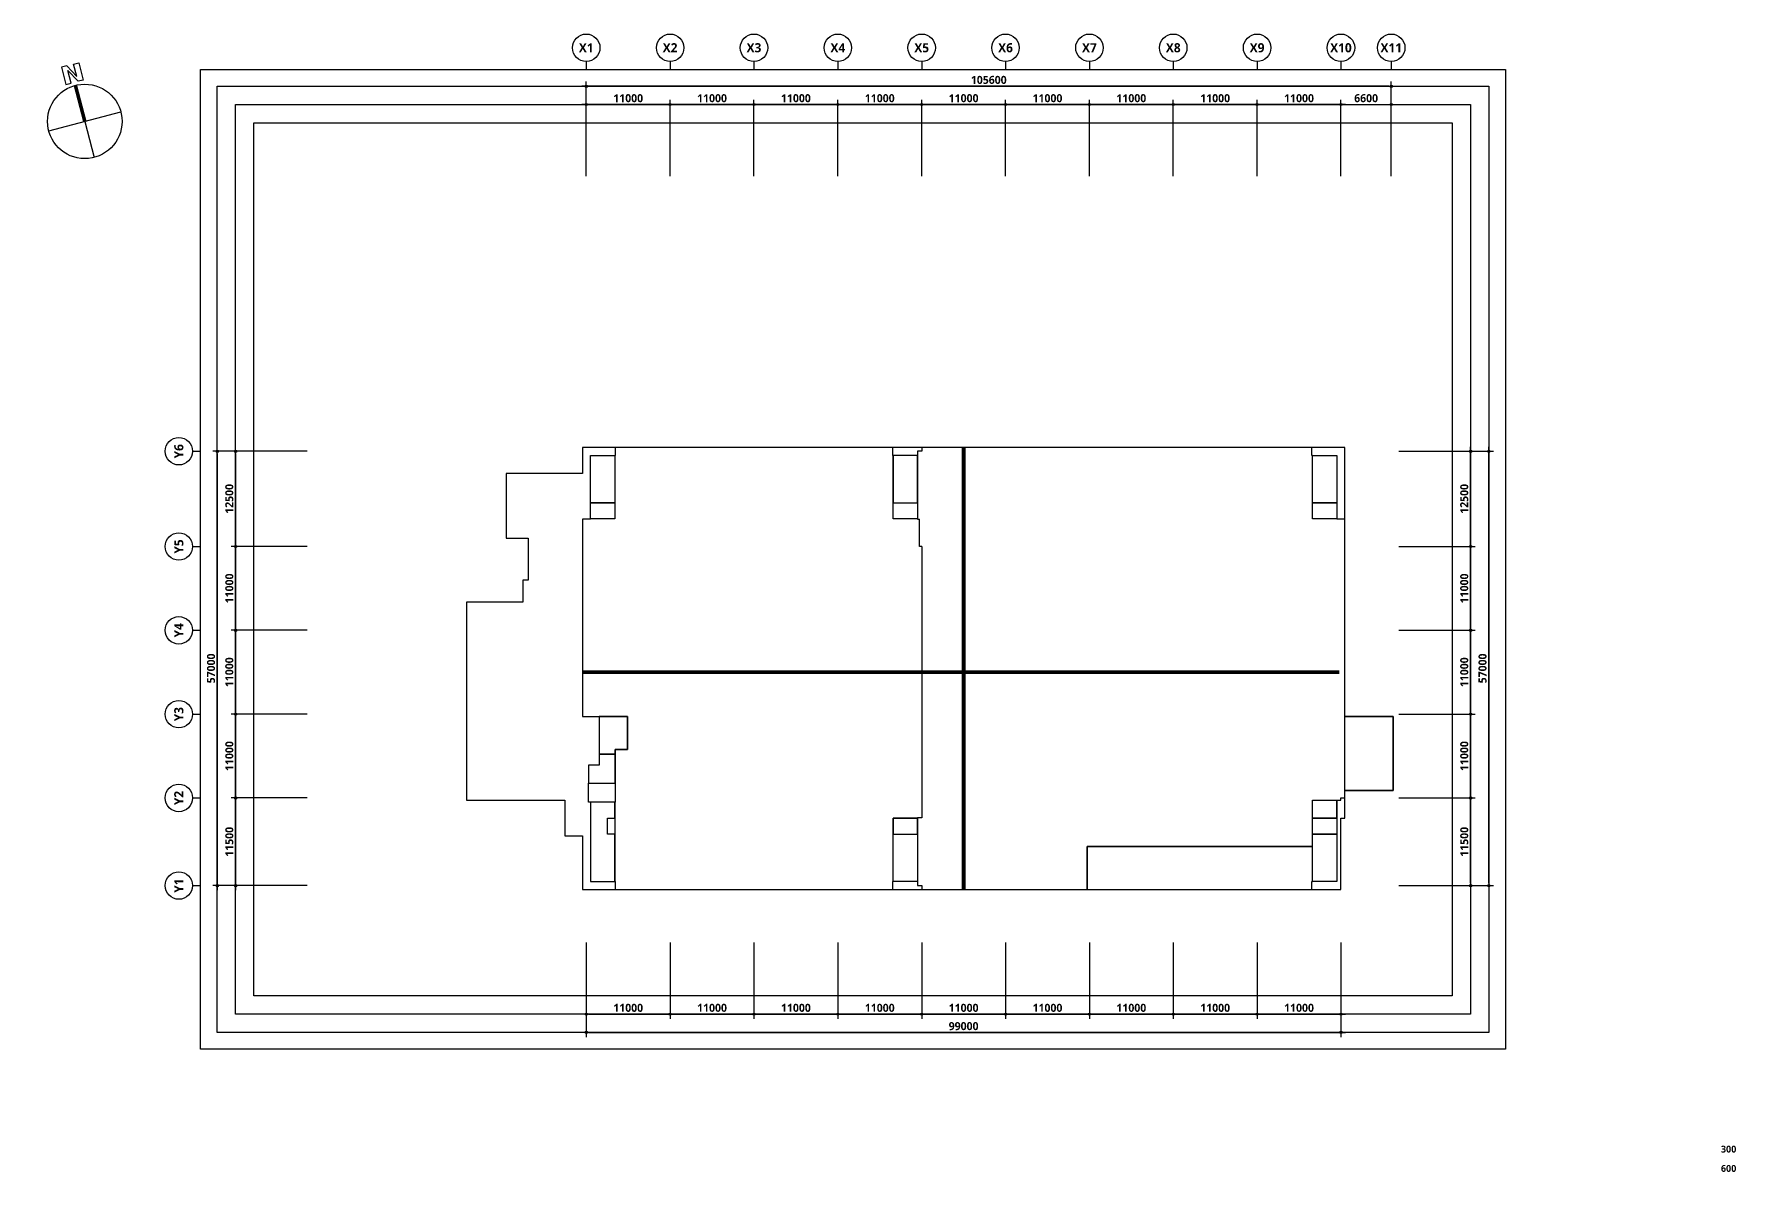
# Model space of a CAD drawing. Header units: millimetres. Extents: x -5354 to 997967, y -1313401 to 249081.
# Drawn here: x 750646 to 973903, y -944305 to -794976 of the extents above; entities that cross this region are included whole.
import ezdxf
from ezdxf.enums import TextEntityAlignment as Align

# ---------------------------------------------------------------- set-up
doc = ezdxf.new("R2010")
doc.units = ezdxf.units.MM
doc.header["$LTSCALE"] = 300
doc.header["$MEASUREMENT"] = 0
doc.header["$PDSIZE"] = -10
doc.layers.get('0').update_dxf_attribs({"linetype": 'CONTINUOUS'})
doc.layers.get('Defpoints').update_dxf_attribs({"color": 153, "linetype": 'CONTINUOUS'})
for name, color, linetype in [('A-ANNO-SYMB', 7, 'CONTINUOUS'), ('A-ANNO-TEXT1', 7, 'CONTINUOUS'), ('A-ANNO-TITL', 7, 'CONTINUOUS'), ('A-ST-AXIS-BUB', 7, 'CONTINUOUS'), ('A-ST-AXIS-DIM', 7, 'CONTINUOUS'), ('ILDO_Cosinus Joint', 20, 'CONTINUOUS')]:
    doc.layers.add(name, color=color, linetype=linetype)
doc.layers.add('Defpoint', color=161, linetype='CONTINUOUS', plot=False)
doc.layers.add('면적', color=210, linetype='CONTINUOUS', plot=False)
doc.styles.add('SH_대대리576', font='')
doc.styles.get('SH_대대리576').set_extended_font_data('NanumGothic', bold=True)
doc.dimstyles.new('SHP 600', dxfattribs={"dimscale": 300, "dimtxt": 3.5, "dimasz": 1, "dimexe": 2, "dimexo": 2, "dimgap": 1, "dimtad": 1, "dimdec": 0, "dimzin": 0, "dimdsep": 46, "dimtxsty": 'SH_대대리576', "dimblk": 'DIMDOT', "dimcen": 0.09, "dimclrt": 3, "dimadec": 0, "dimazin": 1, "dimtfac": 1, "dimtdec": 0, "dimtix": 1, "dimtmove": 2, "dimatfit": 0, "dimldrblk": 'DIMDOT', "dimfxl": 1, "dimtolj": 1, "dimtzin": 0, "dimarcsym": 0})

# ---------------------------------------------------------------- blocks, each defined once
blk = doc.blocks.new('DIMDOT')
at = {"color": 0}
blk.add_line((-2, 0), (2, 0), dxfattribs=at)
for radius in [0.5, 0.25]:
    blk.add_circle((0, 0), radius, dxfattribs=at)
blk = doc.blocks.new('*D773')
at = {"layer": 'A-ST-AXIS-DIM', "color": 0, "lineweight": -2, "transparency": 16777216}
for p, q in [((823087, -813626), (823087, -801226)), ((928687, -813626), (928687, -801226)), ((928387, -801826), (823387, -801826))]:
    blk.add_line(p, q, dxfattribs=at)
at = {"layer": 'Defpoints', "color": 0, "transparency": 16777216}
for p in [(823087, -801826), (823087, -814226), (928687, -814226)]:
    blk.add_point(p, dxfattribs=at)
at = {"layer": 'A-ST-AXIS-DIM', "color": 0, "lineweight": -2, "transparency": 16777216, "xscale": 300, "yscale": 300, "zscale": 300, "rotation": 180}
blk.add_blockref('DIMDOT', (823087, -801826), dxfattribs=at)
at = {"layer": 'A-ST-AXIS-DIM', "color": 0, "lineweight": -2, "transparency": 16777216, "xscale": 300, "yscale": 300, "zscale": 300}
blk.add_blockref('DIMDOT', (928687, -801826), dxfattribs=at)
at = {"layer": 'A-ST-AXIS-DIM', "color": 3, "transparency": 16777216, "insert": (875887, -801001), "char_height": 1050, "attachment_point": 5, "style": 'SH_대대리576'}
blk.add_mtext('\\A1;105600', dxfattribs=at)
blk = doc.blocks.new('*D772')
at = {"layer": 'A-ST-AXIS-DIM', "color": 0, "lineweight": -2, "transparency": 16777216}
for p, q in [((823087, -813626), (823087, -803626)), ((834087, -813626), (834087, -803626)), ((833787, -804226), (823387, -804226))]:
    blk.add_line(p, q, dxfattribs=at)
at = {"layer": 'Defpoints', "color": 0, "transparency": 16777216}
for p in [(823087, -804226), (823087, -814226), (834087, -814226)]:
    blk.add_point(p, dxfattribs=at)
at = {"layer": 'A-ST-AXIS-DIM', "color": 0, "lineweight": -2, "transparency": 16777216, "xscale": 300, "yscale": 300, "zscale": 300, "rotation": 180}
blk.add_blockref('DIMDOT', (823087, -804226), dxfattribs=at)
at = {"layer": 'A-ST-AXIS-DIM', "color": 0, "lineweight": -2, "transparency": 16777216, "xscale": 300, "yscale": 300, "zscale": 300}
blk.add_blockref('DIMDOT', (834087, -804226), dxfattribs=at)
at = {"layer": 'A-ST-AXIS-DIM', "color": 3, "transparency": 16777216, "insert": (828587, -803401), "char_height": 1050, "attachment_point": 5, "style": 'SH_대대리576'}
blk.add_mtext('\\A1;11000', dxfattribs=at)
blk = doc.blocks.new('*D771')
at = {"layer": 'A-ST-AXIS-DIM', "color": 0, "lineweight": -2, "transparency": 16777216}
for p, q in [((834087, -813626), (834087, -803626)), ((845087, -813626), (845087, -803626)), ((844787, -804226), (834387, -804226))]:
    blk.add_line(p, q, dxfattribs=at)
at = {"layer": 'Defpoints', "color": 0, "transparency": 16777216}
for p in [(834087, -804226), (834087, -814226), (845087, -814226)]:
    blk.add_point(p, dxfattribs=at)
at = {"layer": 'A-ST-AXIS-DIM', "color": 0, "lineweight": -2, "transparency": 16777216, "xscale": 300, "yscale": 300, "zscale": 300, "rotation": 180}
blk.add_blockref('DIMDOT', (834087, -804226), dxfattribs=at)
at = {"layer": 'A-ST-AXIS-DIM', "color": 0, "lineweight": -2, "transparency": 16777216, "xscale": 300, "yscale": 300, "zscale": 300}
blk.add_blockref('DIMDOT', (845087, -804226), dxfattribs=at)
at = {"layer": 'A-ST-AXIS-DIM', "color": 3, "transparency": 16777216, "insert": (839587, -803401), "char_height": 1050, "attachment_point": 5, "style": 'SH_대대리576'}
blk.add_mtext('\\A1;11000', dxfattribs=at)
blk = doc.blocks.new('*D770')
at = {"layer": 'A-ST-AXIS-DIM', "color": 0, "lineweight": -2, "transparency": 16777216}
for p, q in [((845087, -813626), (845087, -803626)), ((856087, -813626), (856087, -803626)), ((855787, -804226), (845387, -804226))]:
    blk.add_line(p, q, dxfattribs=at)
at = {"layer": 'Defpoints', "color": 0, "transparency": 16777216}
for p in [(845087, -804226), (845087, -814226), (856087, -814226)]:
    blk.add_point(p, dxfattribs=at)
at = {"layer": 'A-ST-AXIS-DIM', "color": 0, "lineweight": -2, "transparency": 16777216, "xscale": 300, "yscale": 300, "zscale": 300, "rotation": 180}
blk.add_blockref('DIMDOT', (845087, -804226), dxfattribs=at)
at = {"layer": 'A-ST-AXIS-DIM', "color": 0, "lineweight": -2, "transparency": 16777216, "xscale": 300, "yscale": 300, "zscale": 300}
blk.add_blockref('DIMDOT', (856087, -804226), dxfattribs=at)
at = {"layer": 'A-ST-AXIS-DIM', "color": 3, "transparency": 16777216, "insert": (850587, -803401), "char_height": 1050, "attachment_point": 5, "style": 'SH_대대리576'}
blk.add_mtext('\\A1;11000', dxfattribs=at)
blk = doc.blocks.new('*D769')
at = {"layer": 'A-ST-AXIS-DIM', "color": 0, "lineweight": -2, "transparency": 16777216}
for p, q in [((856087, -813626), (856087, -803626)), ((867087, -813626), (867087, -803626)), ((866787, -804226), (856387, -804226))]:
    blk.add_line(p, q, dxfattribs=at)
at = {"layer": 'Defpoints', "color": 0, "transparency": 16777216}
for p in [(856087, -804226), (856087, -814226), (867087, -814226)]:
    blk.add_point(p, dxfattribs=at)
at = {"layer": 'A-ST-AXIS-DIM', "color": 0, "lineweight": -2, "transparency": 16777216, "xscale": 300, "yscale": 300, "zscale": 300, "rotation": 180}
blk.add_blockref('DIMDOT', (856087, -804226), dxfattribs=at)
at = {"layer": 'A-ST-AXIS-DIM', "color": 0, "lineweight": -2, "transparency": 16777216, "xscale": 300, "yscale": 300, "zscale": 300}
blk.add_blockref('DIMDOT', (867087, -804226), dxfattribs=at)
at = {"layer": 'A-ST-AXIS-DIM', "color": 3, "transparency": 16777216, "insert": (861587, -803401), "char_height": 1050, "attachment_point": 5, "style": 'SH_대대리576'}
blk.add_mtext('\\A1;11000', dxfattribs=at)
blk = doc.blocks.new('*D768')
at = {"layer": 'A-ST-AXIS-DIM', "color": 0, "lineweight": -2, "transparency": 16777216}
for p, q in [((867087, -813626), (867087, -803626)), ((878087, -813626), (878087, -803626)), ((877787, -804226), (867387, -804226))]:
    blk.add_line(p, q, dxfattribs=at)
at = {"layer": 'Defpoints', "color": 0, "transparency": 16777216}
for p in [(867087, -804226), (867087, -814226), (878087, -814226)]:
    blk.add_point(p, dxfattribs=at)
at = {"layer": 'A-ST-AXIS-DIM', "color": 0, "lineweight": -2, "transparency": 16777216, "xscale": 300, "yscale": 300, "zscale": 300, "rotation": 180}
blk.add_blockref('DIMDOT', (867087, -804226), dxfattribs=at)
at = {"layer": 'A-ST-AXIS-DIM', "color": 0, "lineweight": -2, "transparency": 16777216, "xscale": 300, "yscale": 300, "zscale": 300}
blk.add_blockref('DIMDOT', (878087, -804226), dxfattribs=at)
at = {"layer": 'A-ST-AXIS-DIM', "color": 3, "transparency": 16777216, "insert": (872587, -803401), "char_height": 1050, "attachment_point": 5, "style": 'SH_대대리576'}
blk.add_mtext('\\A1;11000', dxfattribs=at)
blk = doc.blocks.new('*D767')
at = {"layer": 'A-ST-AXIS-DIM', "color": 0, "lineweight": -2, "transparency": 16777216}
for p, q in [((878087, -813626), (878087, -803626)), ((889087, -813626), (889087, -803626)), ((888787, -804226), (878387, -804226))]:
    blk.add_line(p, q, dxfattribs=at)
at = {"layer": 'Defpoints', "color": 0, "transparency": 16777216}
for p in [(878087, -804226), (878087, -814226), (889087, -814226)]:
    blk.add_point(p, dxfattribs=at)
at = {"layer": 'A-ST-AXIS-DIM', "color": 0, "lineweight": -2, "transparency": 16777216, "xscale": 300, "yscale": 300, "zscale": 300, "rotation": 180}
blk.add_blockref('DIMDOT', (878087, -804226), dxfattribs=at)
at = {"layer": 'A-ST-AXIS-DIM', "color": 0, "lineweight": -2, "transparency": 16777216, "xscale": 300, "yscale": 300, "zscale": 300}
blk.add_blockref('DIMDOT', (889087, -804226), dxfattribs=at)
at = {"layer": 'A-ST-AXIS-DIM', "color": 3, "transparency": 16777216, "insert": (883587, -803401), "char_height": 1050, "attachment_point": 5, "style": 'SH_대대리576'}
blk.add_mtext('\\A1;11000', dxfattribs=at)
blk = doc.blocks.new('*D766')
at = {"layer": 'A-ST-AXIS-DIM', "color": 0, "lineweight": -2, "transparency": 16777216}
for p, q in [((889087, -813626), (889087, -803626)), ((900087, -813626), (900087, -803626)), ((899787, -804226), (889387, -804226))]:
    blk.add_line(p, q, dxfattribs=at)
at = {"layer": 'Defpoints', "color": 0, "transparency": 16777216}
for p in [(889087, -804226), (889087, -814226), (900087, -814226)]:
    blk.add_point(p, dxfattribs=at)
at = {"layer": 'A-ST-AXIS-DIM', "color": 0, "lineweight": -2, "transparency": 16777216, "xscale": 300, "yscale": 300, "zscale": 300, "rotation": 180}
blk.add_blockref('DIMDOT', (889087, -804226), dxfattribs=at)
at = {"layer": 'A-ST-AXIS-DIM', "color": 0, "lineweight": -2, "transparency": 16777216, "xscale": 300, "yscale": 300, "zscale": 300}
blk.add_blockref('DIMDOT', (900087, -804226), dxfattribs=at)
at = {"layer": 'A-ST-AXIS-DIM', "color": 3, "transparency": 16777216, "insert": (894587, -803401), "char_height": 1050, "attachment_point": 5, "style": 'SH_대대리576'}
blk.add_mtext('\\A1;11000', dxfattribs=at)
blk = doc.blocks.new('*D765')
at = {"layer": 'A-ST-AXIS-DIM', "color": 0, "lineweight": -2, "transparency": 16777216}
for p, q in [((900087, -813626), (900087, -803626)), ((911087, -813626), (911087, -803626)), ((910787, -804226), (900387, -804226))]:
    blk.add_line(p, q, dxfattribs=at)
at = {"layer": 'Defpoints', "color": 0, "transparency": 16777216}
for p in [(900087, -804226), (900087, -814226), (911087, -814226)]:
    blk.add_point(p, dxfattribs=at)
at = {"layer": 'A-ST-AXIS-DIM', "color": 0, "lineweight": -2, "transparency": 16777216, "xscale": 300, "yscale": 300, "zscale": 300, "rotation": 180}
blk.add_blockref('DIMDOT', (900087, -804226), dxfattribs=at)
at = {"layer": 'A-ST-AXIS-DIM', "color": 0, "lineweight": -2, "transparency": 16777216, "xscale": 300, "yscale": 300, "zscale": 300}
blk.add_blockref('DIMDOT', (911087, -804226), dxfattribs=at)
at = {"layer": 'A-ST-AXIS-DIM', "color": 3, "transparency": 16777216, "insert": (905587, -803401), "char_height": 1050, "attachment_point": 5, "style": 'SH_대대리576'}
blk.add_mtext('\\A1;11000', dxfattribs=at)
blk = doc.blocks.new('*D764')
at = {"layer": 'A-ST-AXIS-DIM', "color": 0, "lineweight": -2, "transparency": 16777216}
for p, q in [((911087, -813626), (911087, -803626)), ((922087, -813626), (922087, -803626)), ((921787, -804226), (911387, -804226))]:
    blk.add_line(p, q, dxfattribs=at)
at = {"layer": 'Defpoints', "color": 0, "transparency": 16777216}
for p in [(911087, -804226), (911087, -814226), (922087, -814226)]:
    blk.add_point(p, dxfattribs=at)
at = {"layer": 'A-ST-AXIS-DIM', "color": 0, "lineweight": -2, "transparency": 16777216, "xscale": 300, "yscale": 300, "zscale": 300, "rotation": 180}
blk.add_blockref('DIMDOT', (911087, -804226), dxfattribs=at)
at = {"layer": 'A-ST-AXIS-DIM', "color": 0, "lineweight": -2, "transparency": 16777216, "xscale": 300, "yscale": 300, "zscale": 300}
blk.add_blockref('DIMDOT', (922087, -804226), dxfattribs=at)
at = {"layer": 'A-ST-AXIS-DIM', "color": 3, "transparency": 16777216, "insert": (916587, -803401), "char_height": 1050, "attachment_point": 5, "style": 'SH_대대리576'}
blk.add_mtext('\\A1;11000', dxfattribs=at)
blk = doc.blocks.new('A-ST-AXIS-BUB-1')
at = {"layer": 'A-ST-AXIS-BUB'}
blk.add_line((0, 350), (0, 0), dxfattribs=at)
blk.add_circle((0, 950), 600, dxfattribs=at)
blk = doc.blocks.new('*D734')
at = {"layer": 'A-ST-AXIS-DIM', "color": 0, "lineweight": -2, "transparency": 16777216}
for p, q in [((786487, -849726), (774087, -849726)), ((774687, -850026), (774687, -906426)), ((786487, -906726), (774087, -906726))]:
    blk.add_line(p, q, dxfattribs=at)
at = {"layer": 'Defpoints', "color": 0, "transparency": 16777216}
for p in [(787087, -849726), (774687, -906726), (787087, -906726)]:
    blk.add_point(p, dxfattribs=at)
at = {"layer": 'A-ST-AXIS-DIM', "color": 0, "lineweight": -2, "transparency": 16777216, "xscale": 300, "yscale": 300, "zscale": 300}
for p, rotation in [((774687, -849726), 90), ((774687, -906726), 270)]:
    blk.add_blockref('DIMDOT', p, dxfattribs=dict(at, rotation=rotation))
at = {"layer": 'A-ST-AXIS-DIM', "color": 3, "transparency": 16777216, "insert": (773862, -878226), "char_height": 1050, "attachment_point": 5, "rotation": 90, "style": 'SH_대대리576'}
blk.add_mtext('\\A1;57000', dxfattribs=at)
blk = doc.blocks.new('*D630')
at = {"layer": 'A-ST-AXIS-DIM', "color": 0, "lineweight": -2, "transparency": 16777216}
for p, q in [((786487, -895226), (776487, -895226)), ((777087, -895526), (777087, -906426)), ((786487, -906726), (776487, -906726))]:
    blk.add_line(p, q, dxfattribs=at)
at = {"layer": 'Defpoints', "color": 0, "transparency": 16777216}
for p in [(787087, -895226), (777087, -906726), (787087, -906726)]:
    blk.add_point(p, dxfattribs=at)
at = {"layer": 'A-ST-AXIS-DIM', "color": 0, "lineweight": -2, "transparency": 16777216, "xscale": 300, "yscale": 300, "zscale": 300}
for p, rotation in [((777087, -895226), 90), ((777087, -906726), 270)]:
    blk.add_blockref('DIMDOT', p, dxfattribs=dict(at, rotation=rotation))
at = {"layer": 'A-ST-AXIS-DIM', "color": 3, "transparency": 16777216, "insert": (776262, -900976), "char_height": 1050, "attachment_point": 5, "rotation": 90, "style": 'SH_대대리576'}
blk.add_mtext('\\A1;11500', dxfattribs=at)
blk = doc.blocks.new('*D629')
at = {"layer": 'A-ST-AXIS-DIM', "color": 0, "lineweight": -2, "transparency": 16777216}
for p, q in [((786487, -884226), (776487, -884226)), ((777087, -884526), (777087, -894926)), ((786487, -895226), (776487, -895226))]:
    blk.add_line(p, q, dxfattribs=at)
at = {"layer": 'Defpoints', "color": 0, "transparency": 16777216}
for p in [(787087, -884226), (777087, -895226), (787087, -895226)]:
    blk.add_point(p, dxfattribs=at)
at = {"layer": 'A-ST-AXIS-DIM', "color": 0, "lineweight": -2, "transparency": 16777216, "xscale": 300, "yscale": 300, "zscale": 300}
for p, rotation in [((777087, -884226), 90), ((777087, -895226), 270)]:
    blk.add_blockref('DIMDOT', p, dxfattribs=dict(at, rotation=rotation))
at = {"layer": 'A-ST-AXIS-DIM', "color": 3, "transparency": 16777216, "insert": (776262, -889726), "char_height": 1050, "attachment_point": 5, "rotation": 90, "style": 'SH_대대리576'}
blk.add_mtext('\\A1;11000', dxfattribs=at)
blk = doc.blocks.new('*D628')
at = {"layer": 'A-ST-AXIS-DIM', "color": 0, "lineweight": -2, "transparency": 16777216}
for p, q in [((786487, -873226), (776487, -873226)), ((777087, -873526), (777087, -883926)), ((786487, -884226), (776487, -884226))]:
    blk.add_line(p, q, dxfattribs=at)
at = {"layer": 'Defpoints', "color": 0, "transparency": 16777216}
for p in [(787087, -873226), (777087, -884226), (787087, -884226)]:
    blk.add_point(p, dxfattribs=at)
at = {"layer": 'A-ST-AXIS-DIM', "color": 0, "lineweight": -2, "transparency": 16777216, "xscale": 300, "yscale": 300, "zscale": 300}
for p, rotation in [((777087, -873226), 90), ((777087, -884226), 270)]:
    blk.add_blockref('DIMDOT', p, dxfattribs=dict(at, rotation=rotation))
at = {"layer": 'A-ST-AXIS-DIM', "color": 3, "transparency": 16777216, "insert": (776262, -878726), "char_height": 1050, "attachment_point": 5, "rotation": 90, "style": 'SH_대대리576'}
blk.add_mtext('\\A1;11000', dxfattribs=at)
blk = doc.blocks.new('*D627')
at = {"layer": 'A-ST-AXIS-DIM', "color": 0, "lineweight": -2, "transparency": 16777216}
for p, q in [((786487, -862226), (776487, -862226)), ((777087, -862526), (777087, -872926)), ((786487, -873226), (776487, -873226))]:
    blk.add_line(p, q, dxfattribs=at)
at = {"layer": 'Defpoints', "color": 0, "transparency": 16777216}
for p in [(787087, -862226), (777087, -873226), (787087, -873226)]:
    blk.add_point(p, dxfattribs=at)
at = {"layer": 'A-ST-AXIS-DIM', "color": 0, "lineweight": -2, "transparency": 16777216, "xscale": 300, "yscale": 300, "zscale": 300}
for p, rotation in [((777087, -862226), 90), ((777087, -873226), 270)]:
    blk.add_blockref('DIMDOT', p, dxfattribs=dict(at, rotation=rotation))
at = {"layer": 'A-ST-AXIS-DIM', "color": 3, "transparency": 16777216, "insert": (776262, -867726), "char_height": 1050, "attachment_point": 5, "rotation": 90, "style": 'SH_대대리576'}
blk.add_mtext('\\A1;11000', dxfattribs=at)
blk = doc.blocks.new('*D626')
at = {"layer": 'A-ST-AXIS-DIM', "color": 0, "lineweight": -2, "transparency": 16777216}
for p, q in [((786487, -849726), (776487, -849726)), ((777087, -850026), (777087, -861926)), ((786487, -862226), (776487, -862226))]:
    blk.add_line(p, q, dxfattribs=at)
at = {"layer": 'Defpoints', "color": 0, "transparency": 16777216}
for p in [(787087, -849726), (777087, -862226), (787087, -862226)]:
    blk.add_point(p, dxfattribs=at)
at = {"layer": 'A-ST-AXIS-DIM', "color": 0, "lineweight": -2, "transparency": 16777216, "xscale": 300, "yscale": 300, "zscale": 300}
for p, rotation in [((777087, -849726), 90), ((777087, -862226), 270)]:
    blk.add_blockref('DIMDOT', p, dxfattribs=dict(at, rotation=rotation))
at = {"layer": 'A-ST-AXIS-DIM', "color": 3, "transparency": 16777216, "insert": (776262, -855976), "char_height": 1050, "attachment_point": 5, "rotation": 90, "style": 'SH_대대리576'}
blk.add_mtext('\\A1;12500', dxfattribs=at)
blk = doc.blocks.new('*D593')
at = {"layer": 'A-ST-AXIS-DIM', "color": 0, "lineweight": -2, "transparency": 16777216}
for p, q in [((929687, -849726), (939687, -849726)), ((939087, -861926), (939087, -850026)), ((929687, -862226), (939687, -862226))]:
    blk.add_line(p, q, dxfattribs=at)
at = {"layer": 'Defpoints', "color": 0, "transparency": 16777216}
for p in [(929087, -849726), (939087, -849726), (929087, -862226)]:
    blk.add_point(p, dxfattribs=at)
at = {"layer": 'A-ST-AXIS-DIM', "color": 0, "lineweight": -2, "transparency": 16777216, "xscale": 300, "yscale": 300, "zscale": 300}
for p, rotation in [((939087, -849726), 90), ((939087, -862226), 270)]:
    blk.add_blockref('DIMDOT', p, dxfattribs=dict(at, rotation=rotation))
at = {"layer": 'A-ST-AXIS-DIM', "color": 3, "transparency": 16777216, "insert": (938262, -855976), "char_height": 1050, "attachment_point": 5, "rotation": 90, "style": 'SH_대대리576'}
blk.add_mtext('\\A1;12500', dxfattribs=at)
blk = doc.blocks.new('*D690')
at = {"layer": 'A-ST-AXIS-DIM', "color": 0, "lineweight": -2, "transparency": 16777216}
for p, q in [((929687, -862226), (939687, -862226)), ((939087, -872926), (939087, -862526)), ((929687, -873226), (939687, -873226))]:
    blk.add_line(p, q, dxfattribs=at)
at = {"layer": 'Defpoints', "color": 0, "transparency": 16777216}
for p in [(929087, -862226), (939087, -862226), (929087, -873226)]:
    blk.add_point(p, dxfattribs=at)
at = {"layer": 'A-ST-AXIS-DIM', "color": 0, "lineweight": -2, "transparency": 16777216, "xscale": 300, "yscale": 300, "zscale": 300}
for p, rotation in [((939087, -862226), 90), ((939087, -873226), 270)]:
    blk.add_blockref('DIMDOT', p, dxfattribs=dict(at, rotation=rotation))
at = {"layer": 'A-ST-AXIS-DIM', "color": 3, "transparency": 16777216, "insert": (938262, -867726), "char_height": 1050, "attachment_point": 5, "rotation": 90, "style": 'SH_대대리576'}
blk.add_mtext('\\A1;11000', dxfattribs=at)
blk = doc.blocks.new('*D689')
at = {"layer": 'A-ST-AXIS-DIM', "color": 0, "lineweight": -2, "transparency": 16777216}
for p, q in [((929687, -873226), (939687, -873226)), ((939087, -883926), (939087, -873526)), ((929687, -884226), (939687, -884226))]:
    blk.add_line(p, q, dxfattribs=at)
at = {"layer": 'Defpoints', "color": 0, "transparency": 16777216}
for p in [(929087, -873226), (939087, -873226), (929087, -884226)]:
    blk.add_point(p, dxfattribs=at)
at = {"layer": 'A-ST-AXIS-DIM', "color": 0, "lineweight": -2, "transparency": 16777216, "xscale": 300, "yscale": 300, "zscale": 300}
for p, rotation in [((939087, -873226), 90), ((939087, -884226), 270)]:
    blk.add_blockref('DIMDOT', p, dxfattribs=dict(at, rotation=rotation))
at = {"layer": 'A-ST-AXIS-DIM', "color": 3, "transparency": 16777216, "insert": (938262, -878726), "char_height": 1050, "attachment_point": 5, "rotation": 90, "style": 'SH_대대리576'}
blk.add_mtext('\\A1;11000', dxfattribs=at)
blk = doc.blocks.new('*D688')
at = {"layer": 'A-ST-AXIS-DIM', "color": 0, "lineweight": -2, "transparency": 16777216}
for p, q in [((929687, -884226), (939687, -884226)), ((939087, -894926), (939087, -884526)), ((929687, -895226), (939687, -895226))]:
    blk.add_line(p, q, dxfattribs=at)
at = {"layer": 'Defpoints', "color": 0, "transparency": 16777216}
for p in [(929087, -884226), (939087, -884226), (929087, -895226)]:
    blk.add_point(p, dxfattribs=at)
at = {"layer": 'A-ST-AXIS-DIM', "color": 0, "lineweight": -2, "transparency": 16777216, "xscale": 300, "yscale": 300, "zscale": 300}
for p, rotation in [((939087, -884226), 90), ((939087, -895226), 270)]:
    blk.add_blockref('DIMDOT', p, dxfattribs=dict(at, rotation=rotation))
at = {"layer": 'A-ST-AXIS-DIM', "color": 3, "transparency": 16777216, "insert": (938262, -889726), "char_height": 1050, "attachment_point": 5, "rotation": 90, "style": 'SH_대대리576'}
blk.add_mtext('\\A1;11000', dxfattribs=at)
blk = doc.blocks.new('*D687')
at = {"layer": 'A-ST-AXIS-DIM', "color": 0, "lineweight": -2, "transparency": 16777216}
for p, q in [((929687, -895226), (939687, -895226)), ((939087, -906426), (939087, -895526)), ((929687, -906726), (939687, -906726))]:
    blk.add_line(p, q, dxfattribs=at)
at = {"layer": 'Defpoints', "color": 0, "transparency": 16777216}
for p in [(929087, -895226), (939087, -895226), (929087, -906726)]:
    blk.add_point(p, dxfattribs=at)
at = {"layer": 'A-ST-AXIS-DIM', "color": 0, "lineweight": -2, "transparency": 16777216, "xscale": 300, "yscale": 300, "zscale": 300}
for p, rotation in [((939087, -895226), 90), ((939087, -906726), 270)]:
    blk.add_blockref('DIMDOT', p, dxfattribs=dict(at, rotation=rotation))
at = {"layer": 'A-ST-AXIS-DIM', "color": 3, "transparency": 16777216, "insert": (938262, -900976), "char_height": 1050, "attachment_point": 5, "rotation": 90, "style": 'SH_대대리576'}
blk.add_mtext('\\A1;11500', dxfattribs=at)
blk = doc.blocks.new('*D686')
at = {"layer": 'A-ST-AXIS-DIM', "color": 0, "lineweight": -2, "transparency": 16777216}
for p, q in [((929687, -849726), (942087, -849726)), ((941487, -906426), (941487, -850026)), ((929687, -906726), (942087, -906726))]:
    blk.add_line(p, q, dxfattribs=at)
at = {"layer": 'Defpoints', "color": 0, "transparency": 16777216}
for p in [(929087, -849726), (941487, -849726), (929087, -906726)]:
    blk.add_point(p, dxfattribs=at)
at = {"layer": 'A-ST-AXIS-DIM', "color": 0, "lineweight": -2, "transparency": 16777216, "xscale": 300, "yscale": 300, "zscale": 300}
for p, rotation in [((941487, -849726), 90), ((941487, -906726), 270)]:
    blk.add_blockref('DIMDOT', p, dxfattribs=dict(at, rotation=rotation))
at = {"layer": 'A-ST-AXIS-DIM', "color": 3, "transparency": 16777216, "insert": (940662, -878226), "char_height": 1050, "attachment_point": 5, "rotation": 90, "style": 'SH_대대리576'}
blk.add_mtext('\\A1;57000', dxfattribs=at)
blk = doc.blocks.new('*D685')
at = {"layer": 'A-ST-AXIS-DIM', "color": 0, "lineweight": -2, "transparency": 16777216}
for p, q in [((823087, -914197), (823087, -924197)), ((834087, -914197), (834087, -924197)), ((823387, -923597), (833787, -923597))]:
    blk.add_line(p, q, dxfattribs=at)
at = {"layer": 'Defpoints', "color": 0, "transparency": 16777216}
for p in [(823087, -913597), (834087, -913597), (834087, -923597)]:
    blk.add_point(p, dxfattribs=at)
at = {"layer": 'A-ST-AXIS-DIM', "color": 0, "lineweight": -2, "transparency": 16777216, "xscale": 300, "yscale": 300, "zscale": 300, "rotation": 180}
blk.add_blockref('DIMDOT', (823087, -923597), dxfattribs=at)
at = {"layer": 'A-ST-AXIS-DIM', "color": 0, "lineweight": -2, "transparency": 16777216, "xscale": 300, "yscale": 300, "zscale": 300}
blk.add_blockref('DIMDOT', (834087, -923597), dxfattribs=at)
at = {"layer": 'A-ST-AXIS-DIM', "color": 3, "transparency": 16777216, "insert": (828587, -922772), "char_height": 1050, "attachment_point": 5, "style": 'SH_대대리576'}
blk.add_mtext('\\A1;11000', dxfattribs=at)
blk = doc.blocks.new('*D684')
at = {"layer": 'A-ST-AXIS-DIM', "color": 0, "lineweight": -2, "transparency": 16777216}
for p, q in [((834087, -914197), (834087, -924197)), ((845087, -914197), (845087, -924197)), ((834387, -923597), (844787, -923597))]:
    blk.add_line(p, q, dxfattribs=at)
at = {"layer": 'Defpoints', "color": 0, "transparency": 16777216}
for p in [(834087, -913597), (845087, -913597), (845087, -923597)]:
    blk.add_point(p, dxfattribs=at)
at = {"layer": 'A-ST-AXIS-DIM', "color": 0, "lineweight": -2, "transparency": 16777216, "xscale": 300, "yscale": 300, "zscale": 300, "rotation": 180}
blk.add_blockref('DIMDOT', (834087, -923597), dxfattribs=at)
at = {"layer": 'A-ST-AXIS-DIM', "color": 0, "lineweight": -2, "transparency": 16777216, "xscale": 300, "yscale": 300, "zscale": 300}
blk.add_blockref('DIMDOT', (845087, -923597), dxfattribs=at)
at = {"layer": 'A-ST-AXIS-DIM', "color": 3, "transparency": 16777216, "insert": (839587, -922772), "char_height": 1050, "attachment_point": 5, "style": 'SH_대대리576'}
blk.add_mtext('\\A1;11000', dxfattribs=at)
blk = doc.blocks.new('*D683')
at = {"layer": 'A-ST-AXIS-DIM', "color": 0, "lineweight": -2, "transparency": 16777216}
for p, q in [((845087, -914197), (845087, -924197)), ((856087, -914197), (856087, -924197)), ((845387, -923597), (855787, -923597))]:
    blk.add_line(p, q, dxfattribs=at)
at = {"layer": 'Defpoints', "color": 0, "transparency": 16777216}
for p in [(845087, -913597), (856087, -913597), (856087, -923597)]:
    blk.add_point(p, dxfattribs=at)
at = {"layer": 'A-ST-AXIS-DIM', "color": 0, "lineweight": -2, "transparency": 16777216, "xscale": 300, "yscale": 300, "zscale": 300, "rotation": 180}
blk.add_blockref('DIMDOT', (845087, -923597), dxfattribs=at)
at = {"layer": 'A-ST-AXIS-DIM', "color": 0, "lineweight": -2, "transparency": 16777216, "xscale": 300, "yscale": 300, "zscale": 300}
blk.add_blockref('DIMDOT', (856087, -923597), dxfattribs=at)
at = {"layer": 'A-ST-AXIS-DIM', "color": 3, "transparency": 16777216, "insert": (850587, -922772), "char_height": 1050, "attachment_point": 5, "style": 'SH_대대리576'}
blk.add_mtext('\\A1;11000', dxfattribs=at)
blk = doc.blocks.new('*D682')
at = {"layer": 'A-ST-AXIS-DIM', "color": 0, "lineweight": -2, "transparency": 16777216}
for p, q in [((856087, -914197), (856087, -924197)), ((867087, -914197), (867087, -924197)), ((856387, -923597), (866787, -923597))]:
    blk.add_line(p, q, dxfattribs=at)
at = {"layer": 'Defpoints', "color": 0, "transparency": 16777216}
for p in [(856087, -913597), (867087, -913597), (867087, -923597)]:
    blk.add_point(p, dxfattribs=at)
at = {"layer": 'A-ST-AXIS-DIM', "color": 0, "lineweight": -2, "transparency": 16777216, "xscale": 300, "yscale": 300, "zscale": 300, "rotation": 180}
blk.add_blockref('DIMDOT', (856087, -923597), dxfattribs=at)
at = {"layer": 'A-ST-AXIS-DIM', "color": 0, "lineweight": -2, "transparency": 16777216, "xscale": 300, "yscale": 300, "zscale": 300}
blk.add_blockref('DIMDOT', (867087, -923597), dxfattribs=at)
at = {"layer": 'A-ST-AXIS-DIM', "color": 3, "transparency": 16777216, "insert": (861587, -922772), "char_height": 1050, "attachment_point": 5, "style": 'SH_대대리576'}
blk.add_mtext('\\A1;11000', dxfattribs=at)
blk = doc.blocks.new('*D681')
at = {"layer": 'A-ST-AXIS-DIM', "color": 0, "lineweight": -2, "transparency": 16777216}
for p, q in [((867087, -914197), (867087, -924197)), ((878087, -914197), (878087, -924197)), ((867387, -923597), (877787, -923597))]:
    blk.add_line(p, q, dxfattribs=at)
at = {"layer": 'Defpoints', "color": 0, "transparency": 16777216}
for p in [(867087, -913597), (878087, -913597), (878087, -923597)]:
    blk.add_point(p, dxfattribs=at)
at = {"layer": 'A-ST-AXIS-DIM', "color": 0, "lineweight": -2, "transparency": 16777216, "xscale": 300, "yscale": 300, "zscale": 300, "rotation": 180}
blk.add_blockref('DIMDOT', (867087, -923597), dxfattribs=at)
at = {"layer": 'A-ST-AXIS-DIM', "color": 0, "lineweight": -2, "transparency": 16777216, "xscale": 300, "yscale": 300, "zscale": 300}
blk.add_blockref('DIMDOT', (878087, -923597), dxfattribs=at)
at = {"layer": 'A-ST-AXIS-DIM', "color": 3, "transparency": 16777216, "insert": (872587, -922772), "char_height": 1050, "attachment_point": 5, "style": 'SH_대대리576'}
blk.add_mtext('\\A1;11000', dxfattribs=at)
blk = doc.blocks.new('*D680')
at = {"layer": 'A-ST-AXIS-DIM', "color": 0, "lineweight": -2, "transparency": 16777216}
for p, q in [((878087, -914197), (878087, -924197)), ((889087, -914197), (889087, -924197)), ((878387, -923597), (888787, -923597))]:
    blk.add_line(p, q, dxfattribs=at)
at = {"layer": 'Defpoints', "color": 0, "transparency": 16777216}
for p in [(878087, -913597), (889087, -913597), (889087, -923597)]:
    blk.add_point(p, dxfattribs=at)
at = {"layer": 'A-ST-AXIS-DIM', "color": 0, "lineweight": -2, "transparency": 16777216, "xscale": 300, "yscale": 300, "zscale": 300, "rotation": 180}
blk.add_blockref('DIMDOT', (878087, -923597), dxfattribs=at)
at = {"layer": 'A-ST-AXIS-DIM', "color": 0, "lineweight": -2, "transparency": 16777216, "xscale": 300, "yscale": 300, "zscale": 300}
blk.add_blockref('DIMDOT', (889087, -923597), dxfattribs=at)
at = {"layer": 'A-ST-AXIS-DIM', "color": 3, "transparency": 16777216, "insert": (883587, -922772), "char_height": 1050, "attachment_point": 5, "style": 'SH_대대리576'}
blk.add_mtext('\\A1;11000', dxfattribs=at)
blk = doc.blocks.new('*D679')
at = {"layer": 'A-ST-AXIS-DIM', "color": 0, "lineweight": -2, "transparency": 16777216}
for p, q in [((889087, -914197), (889087, -924197)), ((900087, -914197), (900087, -924197)), ((889387, -923597), (899787, -923597))]:
    blk.add_line(p, q, dxfattribs=at)
at = {"layer": 'Defpoints', "color": 0, "transparency": 16777216}
for p in [(889087, -913597), (900087, -913597), (900087, -923597)]:
    blk.add_point(p, dxfattribs=at)
at = {"layer": 'A-ST-AXIS-DIM', "color": 0, "lineweight": -2, "transparency": 16777216, "xscale": 300, "yscale": 300, "zscale": 300, "rotation": 180}
blk.add_blockref('DIMDOT', (889087, -923597), dxfattribs=at)
at = {"layer": 'A-ST-AXIS-DIM', "color": 0, "lineweight": -2, "transparency": 16777216, "xscale": 300, "yscale": 300, "zscale": 300}
blk.add_blockref('DIMDOT', (900087, -923597), dxfattribs=at)
at = {"layer": 'A-ST-AXIS-DIM', "color": 3, "transparency": 16777216, "insert": (894587, -922772), "char_height": 1050, "attachment_point": 5, "style": 'SH_대대리576'}
blk.add_mtext('\\A1;11000', dxfattribs=at)
blk = doc.blocks.new('*D678')
at = {"layer": 'A-ST-AXIS-DIM', "color": 0, "lineweight": -2, "transparency": 16777216}
for p, q in [((900087, -914197), (900087, -924197)), ((911087, -914197), (911087, -924197)), ((900387, -923597), (910787, -923597))]:
    blk.add_line(p, q, dxfattribs=at)
at = {"layer": 'Defpoints', "color": 0, "transparency": 16777216}
for p in [(900087, -913597), (911087, -913597), (911087, -923597)]:
    blk.add_point(p, dxfattribs=at)
at = {"layer": 'A-ST-AXIS-DIM', "color": 0, "lineweight": -2, "transparency": 16777216, "xscale": 300, "yscale": 300, "zscale": 300, "rotation": 180}
blk.add_blockref('DIMDOT', (900087, -923597), dxfattribs=at)
at = {"layer": 'A-ST-AXIS-DIM', "color": 0, "lineweight": -2, "transparency": 16777216, "xscale": 300, "yscale": 300, "zscale": 300}
blk.add_blockref('DIMDOT', (911087, -923597), dxfattribs=at)
at = {"layer": 'A-ST-AXIS-DIM', "color": 3, "transparency": 16777216, "insert": (905587, -922772), "char_height": 1050, "attachment_point": 5, "style": 'SH_대대리576'}
blk.add_mtext('\\A1;11000', dxfattribs=at)
blk = doc.blocks.new('*D677')
at = {"layer": 'A-ST-AXIS-DIM', "color": 0, "lineweight": -2, "transparency": 16777216}
for p, q in [((911087, -914197), (911087, -924197)), ((922087, -914197), (922087, -924197)), ((911387, -923597), (921787, -923597))]:
    blk.add_line(p, q, dxfattribs=at)
at = {"layer": 'Defpoints', "color": 0, "transparency": 16777216}
for p in [(911087, -913597), (922087, -913597), (922087, -923597)]:
    blk.add_point(p, dxfattribs=at)
at = {"layer": 'A-ST-AXIS-DIM', "color": 0, "lineweight": -2, "transparency": 16777216, "xscale": 300, "yscale": 300, "zscale": 300, "rotation": 180}
blk.add_blockref('DIMDOT', (911087, -923597), dxfattribs=at)
at = {"layer": 'A-ST-AXIS-DIM', "color": 0, "lineweight": -2, "transparency": 16777216, "xscale": 300, "yscale": 300, "zscale": 300}
blk.add_blockref('DIMDOT', (922087, -923597), dxfattribs=at)
at = {"layer": 'A-ST-AXIS-DIM', "color": 3, "transparency": 16777216, "insert": (916587, -922772), "char_height": 1050, "attachment_point": 5, "style": 'SH_대대리576'}
blk.add_mtext('\\A1;11000', dxfattribs=at)
blk = doc.blocks.new('*D676')
at = {"layer": 'A-ST-AXIS-DIM', "color": 0, "lineweight": -2, "transparency": 16777216}
for p, q in [((823087, -914197), (823087, -926597)), ((922087, -914197), (922087, -926597)), ((823387, -925997), (921787, -925997))]:
    blk.add_line(p, q, dxfattribs=at)
at = {"layer": 'Defpoints', "color": 0, "transparency": 16777216}
for p in [(823087, -913597), (922087, -913597), (922087, -925997)]:
    blk.add_point(p, dxfattribs=at)
at = {"layer": 'A-ST-AXIS-DIM', "color": 0, "lineweight": -2, "transparency": 16777216, "xscale": 300, "yscale": 300, "zscale": 300, "rotation": 180}
blk.add_blockref('DIMDOT', (823087, -925997), dxfattribs=at)
at = {"layer": 'A-ST-AXIS-DIM', "color": 0, "lineweight": -2, "transparency": 16777216, "xscale": 300, "yscale": 300, "zscale": 300}
blk.add_blockref('DIMDOT', (922087, -925997), dxfattribs=at)
at = {"layer": 'A-ST-AXIS-DIM', "color": 3, "transparency": 16777216, "insert": (872587, -925172), "char_height": 1050, "attachment_point": 5, "style": 'SH_대대리576'}
blk.add_mtext('\\A1;99000', dxfattribs=at)
blk = doc.blocks.new('*D588')
at = {"layer": 'A-ST-AXIS-DIM', "color": 0, "lineweight": -2, "transparency": 16777216}
for p, q in [((922087, -813626), (922087, -803626)), ((928687, -813626), (928687, -803626)), ((922387, -804226), (928387, -804226))]:
    blk.add_line(p, q, dxfattribs=at)
at = {"layer": 'Defpoints', "color": 0, "transparency": 16777216}
for p in [(928687, -804226), (922087, -814226), (928687, -814226)]:
    blk.add_point(p, dxfattribs=at)
at = {"layer": 'A-ST-AXIS-DIM', "color": 0, "lineweight": -2, "transparency": 16777216, "xscale": 300, "yscale": 300, "zscale": 300, "rotation": 180}
blk.add_blockref('DIMDOT', (922087, -804226), dxfattribs=at)
at = {"layer": 'A-ST-AXIS-DIM', "color": 0, "lineweight": -2, "transparency": 16777216, "xscale": 300, "yscale": 300, "zscale": 300}
blk.add_blockref('DIMDOT', (928687, -804226), dxfattribs=at)
at = {"layer": 'A-ST-AXIS-DIM', "color": 3, "transparency": 16777216, "insert": (925387, -803401), "char_height": 1050, "attachment_point": 5, "style": 'SH_대대리576'}
blk.add_mtext('\\A1;6600', dxfattribs=at)
blk = doc.blocks.new('dr-sy-018-D-M')
at = {"layer": 'A-ANNO-SYMB'}
for p, q in [((-1, 16.4), (-2.5, 16.4)), ((-2.5, 16.4), (-2.5, 11.4)), ((-1, 16.4), (1, 12.8)), ((-1, 15.09), (1.05, 11.4)), ((-1, 11.4), (-1, 15.09)), ((1, 12.8), (1, 16.4)), ((1, 16.4), (2.5, 16.4)), ((2.5, 16.4), (2.5, 11.4)), ((-2.5, 11.4), (-1, 11.4)), ((2.5, 11.4), (1.05, 11.4)), ((-10.5, 0), (10.5, 0)), ((0, 0), (0, -10.5))]:
    blk.add_line(p, q, dxfattribs=at)
at = {"layer": 'A-ANNO-SYMB', "const_width": 1}
blk.add_lwpolyline([(0, 10.5), (0, 0)], dxfattribs=at)
at = {"layer": 'A-ANNO-SYMB'}
blk.add_circle((0, 0), 10.5, dxfattribs=at)
blk = doc.blocks.new('G$CDADDFB7A')
at = {"layer": '면적', "elevation": 103000}
for points in [[(98950, 11700), (99500, 11700), (99500, 12000), (100000, 12000), (100000, 13000), (100000, 13000), (100000, 22700), (100000, 22700), (100000, 48600), (98950, 48600), (98950, 48650), (95750, 48650), (95750, 56950), (95700, 56950), (95700, 58000), (44500, 58000), (44500, 57500), (44500, 57500), (43950, 57500), (43950, 48650), (40750, 48650), (40750, 56950), (40700, 56950), (40700, 58000), (4300, 58000), (4300, 56950), (4250, 56950), (4250, 48650), (1050, 48650), (1050, 48600), (0, 48600), (0, 22700), (5900, 22700), (5900, 18360), (4300, 18360), (4300, 11450), (4250, 11450), (4250, 1050), (4300, 1050), (4300, 0), (40700, 0), (40700, 1050), (40750, 1050), (40750, 9350), (43950, 9350), (43950, 500), (44500, 500), (44500, 0), (66200, 0), (66200, 5650), (95750, 5650), (95750, 9350), (98950, 9350), (98950, 11700)], [(44500, 45000), (44200, 45000), (44200, 48600)]]:
    blk.add_lwpolyline(points, dxfattribs=at)
for points in [[(1050, 56950), (4250, 56950), (4250, 50750), (1050, 50750)], [(1050, 50750), (4250, 50750), (4250, 48650), (1050, 48650)], [(100000, 22700), (106350, 22700), (106350, 13000), (100000, 13000)], [(95750, 11700), (98950, 11700), (98950, 9350), (95750, 9350)], [(95750, 9350), (98950, 9350), (98950, 7250), (95750, 7250)]]:
    blk.add_lwpolyline(points, close=True, dxfattribs=at)
at = {"layer": '면적'}
for points in [[(40750, 50750), (43950, 50750), (43950, 56950), (40750, 56950), (40750, 50750), (40750, 50750)], [(98950, 50750), (95750, 50750), (95750, 56950), (98950, 56950)], [(40750, 50750), (43950, 50750), (43950, 48650), (40750, 48650)], [(95750, 50750), (98950, 50750), (98950, 48650), (95750, 48650)], [(2200, 22700), (2200, 17760), (4300, 17760), (4300, 18360), (5900, 18360), (5900, 22700)], [(2200, 17760), (2200, 16300), (800, 16300), (800, 13950), (4300, 13950), (4300, 17760), (2200, 17760)], [(800, 13950), (4300, 13950), (4300, 11450), (800, 11450)], [(4250, 9350), (4250, 11450), (1050, 11450), (1050, 1050), (4250, 1050), (4250, 7250), (3300, 7250), (3300, 9350)], [(4250, 7250), (3300, 7250), (3300, 9350), (4250, 9350)], [(40750, 7250), (43950, 7250), (43950, 9350), (40750, 9350)], [(43950, 1050), (40750, 1050), (40750, 7250), (43950, 7250)], [(98950, 1050), (95750, 1050), (95750, 7250), (98950, 7250)], [(66200, 5650), (66200, 0), (95600, 0), (95700, 0), (95700, 1050), (95750, 1050), (95750, 5650)]]:
    blk.add_lwpolyline(points, close=True, dxfattribs=at)
for points in [[(43950, 48650), (43950, 48600), (44200, 48600)], [(44500, 45000), (44500, 9400), (43950, 9400), (43950, 9350)]]:
    blk.add_lwpolyline(points, dxfattribs=at)

msp = doc.modelspace()

# ---------------------------------------------------------------- linework, layer by layer
at = {"layer": 'Defpoint'}
for points in [[(943687.2, -928197.4), (772487.2, -928197.4), (772487.2, -799625.9), (943687.2, -799625.9)], [(941487.2, -925997.4), (774687.2, -925997.4), (774687.2, -801825.9), (941487.2, -801825.9)], [(939087.2, -923597.4), (777087.2, -923597.4), (777087.2, -804225.9), (939087.2, -804225.9)], [(936687.2, -921197.4), (779487.2, -921197.4), (779487.2, -806625.9), (936687.2, -806625.9)], [(812587.2, -861125.9), (815487.2, -861125.9), (815487.2, -866625.9), (814787.2, -866625.9), (814787.2, -869525.9), (807387.2, -869525.9), (807387.2, -895525.9), (820287.2, -895525.9), (820287.2, -900175.9), (822587.2, -900175.9), (822587.2, -907225.9), (922087.2, -907225.9), (922087.2, -897875.9), (922587.2, -897875.9), (922587.2, -894225.9), (928937.2, -894225.9), (928937.2, -884525.9), (922587.2, -884526), (922587.2, -873225.9), (922587.2, -849225.9), (899587.2, -849225.9), (867587.2, -849225.9), (863087.2, -849225.9), (827387.2, -849225.9), (822587.2, -849225.9), (822587.2, -852625.9), (812587.2, -852625.9)]]:
    msp.add_lwpolyline(points, close=True, dxfattribs=at)
at = {"layer": 'ILDO_Cosinus Joint', "const_width": 500}
for points in [[(872587.2, -849221.2), (872587.2, -907225.9)], [(822587.2, -878725.9), (921887.2, -878725.9)]]:
    msp.add_lwpolyline(points, dxfattribs=at)

# ---------------------------------------------------------------- block references
at = {"xscale": 465.6960000000489, "yscale": 465.6960000000489, "zscale": 465.6960000000489, "rotation": 14.62512501076412}
msp.add_blockref('dr-sy-018-D-M', (757305.4, -806442.3), dxfattribs=at)
msp.add_blockref('G$CDADDFB7A', (822587.2, -907225.9))
at = {"layer": 'A-ST-AXIS-BUB', "xscale": 3, "yscale": 3, "zscale": 3}
for p in [(823087.2, -799625.9), (834087.2, -799625.9), (845087.2, -799625.9), (856087.2, -799625.9), (867087.2, -799625.9), (878087.2, -799625.9), (889087.2, -799625.9), (900087.2, -799625.9), (911087.2, -799625.9), (922087.2, -799625.9), (928687.2, -799625.9)]:
    msp.add_blockref('A-ST-AXIS-BUB-1', p, dxfattribs=at)
at = {"layer": 'A-ST-AXIS-BUB', "xscale": 3, "yscale": 3, "zscale": 3, "rotation": 90}
for p in [(772487.2, -849725.9), (772487.2, -862225.9), (772487.2, -873225.9), (772487.2, -884225.9), (772487.2, -895225.9), (772487.2, -906725.9)]:
    msp.add_blockref('A-ST-AXIS-BUB-1', p, dxfattribs=at)

# ---------------------------------------------------------------- texts
at = {"layer": 'A-ANNO-TEXT1', "style": 'SH_대대리576'}
for s, p in [('X1', (823087.2, -796775.9)), ('X2', (834087.2, -796775.9)), ('X3', (845087.2, -796775.9)), ('X4', (856087.2, -796775.9)), ('X5', (867087.2, -796775.9)), ('X6', (878087.2, -796775.9)), ('X7', (889087.2, -796775.9)), ('X8', (900087.2, -796775.9)), ('X9', (911087.2, -796775.9)), ('X10', (922087.2, -796775.9)), ('X11', (928687.2, -796775.9))]:
    msp.add_text(s, height=1200, dxfattribs=at).set_placement(p, align=Align.MIDDLE_CENTER)
for s, p in [('Y6', (769637.2, -849725.9)), ('Y5', (769637.2, -862225.9)), ('Y4', (769637.2, -873225.9)), ('Y3', (769637.2, -884225.9)), ('Y2', (769637.2, -895225.9)), ('Y1', (769637.2, -906725.9))]:
    msp.add_text(s, height=1200, rotation=90, dxfattribs=at).set_placement(p, align=Align.MIDDLE_CENTER)
at = {"layer": 'A-ANNO-TITL', "style": 'SH_대대리576'}
for s, p in [('300', (972940.9, -941308.9)), ('600', (972940.9, -943842.1))]:
    msp.add_text(s, height=900, dxfattribs=at).set_placement(p, align=Align.MIDDLE)

# ---------------------------------------------------------------- dimensions: what is measured, and where the dimension line sits
at = {"layer": 'A-ST-AXIS-DIM'}
for base, p1, p2, picture, middle in [((823087.2, -801825.9), (928687.2, -814225.9), (823087.2, -814225.9), '*D773', (875887.2, -801000.9)), ((823087.2, -804225.9), (834087.2, -814225.9), (823087.2, -814225.9), '*D772', (828587.2, -803400.9)), ((834087.2, -804225.9), (845087.2, -814225.9), (834087.2, -814225.9), '*D771', (839587.2, -803400.9)), ((845087.2, -804225.9), (856087.2, -814225.9), (845087.2, -814225.9), '*D770', (850587.2, -803400.9)), ((856087.2, -804225.9), (867087.2, -814225.9), (856087.2, -814225.9), '*D769', (861587.2, -803400.9)), ((867087.2, -804225.9), (878087.2, -814225.9), (867087.2, -814225.9), '*D768', (872587.2, -803400.9)), ((878087.2, -804225.9), (889087.2, -814225.9), (878087.2, -814225.9), '*D767', (883587.2, -803400.9)), ((889087.2, -804225.9), (900087.2, -814225.9), (889087.2, -814225.9), '*D766', (894587.2, -803400.9)), ((900087.2, -804225.9), (911087.2, -814225.9), (900087.2, -814225.9), '*D765', (905587.2, -803400.9)), ((911087.2, -804225.9), (922087.2, -814225.9), (911087.2, -814225.9), '*D764', (916587.2, -803400.9))]:
    dim = msp.add_linear_dim(base=base, p1=p1, p2=p2, dimstyle='SHP 600', dxfattribs=at)
    dim.commit()
    dim.dimension.update_dxf_attribs({"geometry": picture, "text_midpoint": middle})
for base, p1, p2, angle, picture, middle in [((928687.2, -804225.9), (922087.2, -814225.9), (928687.2, -814225.9), 180, '*D588', (925387.2, -803400.9)), ((774687.2, -906725.9), (787087.2, -849725.9), (787087.2, -906725.9), 90, '*D734', (773862.2, -878225.9)), ((777087.2, -862225.9), (787087.2, -849725.9), (787087.2, -862225.9), 90, '*D626', (776262.2, -855975.9)), ((939087.2, -849725.9), (929087.2, -862225.9), (929087.2, -849725.9), 270, '*D593', (938262.2, -855975.9)), ((941487.2, -849725.9), (929087.2, -906725.9), (929087.2, -849725.9), 270, '*D686', (940662.2, -878225.9)), ((777087.2, -873225.9), (787087.2, -862225.9), (787087.2, -873225.9), 90, '*D627', (776262.2, -867725.9)), ((939087.2, -862225.9), (929087.2, -873225.9), (929087.2, -862225.9), 270, '*D690', (938262.2, -867725.9)), ((777087.2, -884225.9), (787087.2, -873225.9), (787087.2, -884225.9), 90, '*D628', (776262.2, -878725.9)), ((939087.2, -873225.9), (929087.2, -884225.9), (929087.2, -873225.9), 270, '*D689', (938262.2, -878725.9)), ((777087.2, -895225.9), (787087.2, -884225.9), (787087.2, -895225.9), 90, '*D629', (776262.2, -889725.9)), ((939087.2, -884225.9), (929087.2, -895225.9), (929087.2, -884225.9), 270, '*D688', (938262.2, -889725.9)), ((777087.2, -906725.9), (787087.2, -895225.9), (787087.2, -906725.9), 90, '*D630', (776262.2, -900975.9)), ((939087.2, -895225.9), (929087.2, -906725.9), (929087.2, -895225.9), 270, '*D687', (938262.2, -900975.9)), ((834087.2, -923597.4), (823087.2, -913597.4), (834087.2, -913597.4), 180, '*D685', (828587.2, -922772.4)), ((922087.2, -925997.4), (823087.2, -913597.4), (922087.2, -913597.4), 180, '*D676', (872587.2, -925172.4)), ((845087.2, -923597.4), (834087.2, -913597.4), (845087.2, -913597.4), 180, '*D684', (839587.2, -922772.4)), ((856087.2, -923597.4), (845087.2, -913597.4), (856087.2, -913597.4), 180, '*D683', (850587.2, -922772.4)), ((867087.2, -923597.4), (856087.2, -913597.4), (867087.2, -913597.4), 180, '*D682', (861587.2, -922772.4)), ((878087.2, -923597.4), (867087.2, -913597.4), (878087.2, -913597.4), 180, '*D681', (872587.2, -922772.4)), ((889087.2, -923597.4), (878087.2, -913597.4), (889087.2, -913597.4), 180, '*D680', (883587.2, -922772.4)), ((900087.2, -923597.4), (889087.2, -913597.4), (900087.2, -913597.4), 180, '*D679', (894587.2, -922772.4)), ((911087.2, -923597.4), (900087.2, -913597.4), (911087.2, -913597.4), 180, '*D678', (905587.2, -922772.4)), ((922087.2, -923597.4), (911087.2, -913597.4), (922087.2, -913597.4), 180, '*D677', (916587.2, -922772.4))]:
    dim = msp.add_linear_dim(base=base, p1=p1, p2=p2, angle=angle, dimstyle='SHP 600', dxfattribs=at)
    dim.commit()
    dim.dimension.update_dxf_attribs({"geometry": picture, "text_midpoint": middle})

doc.saveas('drawing.dxf')
